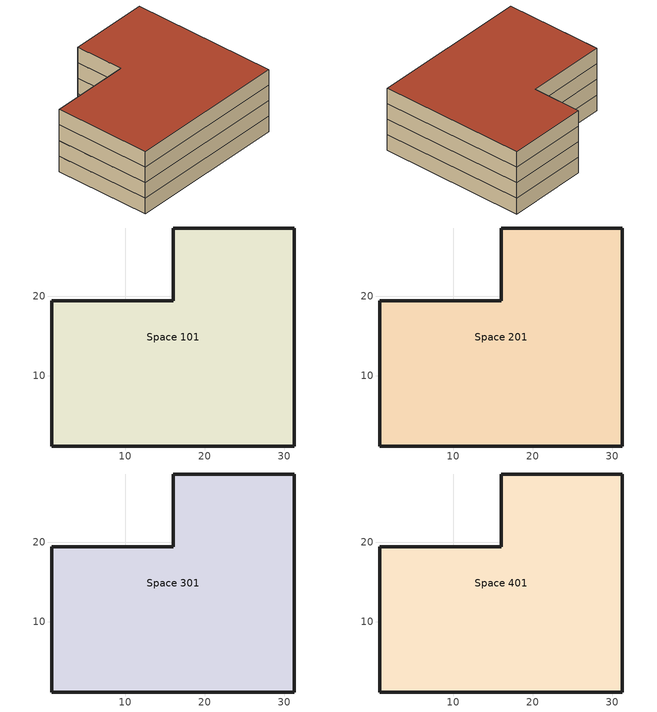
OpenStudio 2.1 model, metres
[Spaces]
Space 101
 floor ground: 31.23,28.61 31.23,1.18 0.75,1.18 0.75,19.46 15.99,19.46 15.99,28.61 z0
 wall outside: 15.99,19.46 0.75,19.46 0.75,1.18 31.23,1.18 31.23,28.61 15.99,28.61 15.99,19.46 z0:3.05
Space 201
 floor to Space 101: 31.23,28.61 31.23,1.18 0.75,1.18 0.75,19.46 15.99,19.46 15.99,28.61 z3.05
 wall outside: 15.99,19.46 0.75,19.46 0.75,1.18 31.23,1.18 31.23,28.61 15.99,28.61 15.99,19.46 z3.05:6.1
Space 301
 floor to Space 201: 31.23,28.61 31.23,1.18 0.75,1.18 0.75,19.46 15.99,19.46 15.99,28.61 z6.1
 wall outside: 15.99,19.46 0.75,19.46 0.75,1.18 31.23,1.18 31.23,28.61 15.99,28.61 15.99,19.46 z6.1:9.14
Space 401
 floor to Space 301: 31.23,28.61 31.23,1.18 0.75,1.18 0.75,19.46 15.99,19.46 15.99,28.61 z9.14
 wall outside: 15.99,19.46 0.75,19.46 0.75,1.18 31.23,1.18 31.23,28.61 15.99,28.61 15.99,19.46 z9.14:12.19
 roof outside: 31.23,1.18 31.23,28.61 15.99,28.61 15.99,19.46 0.75,19.46 0.75,1.18 z12.19
[Building]
Building 1: Space Type=Parking Garage Test; Default Construction Set=189.1-2009 - CZ5 - Office; Standards Building Type=ParkingGarage
[Site]
Site 1
[ClimateZones]
Climate Zone Institution Name 1=ASHRAE; Climate Zone Document Name 1=ANSI/ASHRAE Standard 169; Climate Zone Document Year 1=2006; Climate Zone Value 1=5B; Climate Zone Institution Name 2=CEC; Climate Zone Document Name 2=California Climate Zone Descriptions; Climate Zone Document Year 2=1995
[DefaultConstructionSet]
189.1-2009 - CZ5 - Office: Default Exterior Surface Constructions=Default Surface Constructions 13; Default Interior Surface Constructions=Default Surface Constructions 14; Default Ground Contact Surface Constructions=Default Surface Constructions 15; Default Exterior SubSurface Constructions=Default Sub Surface Constructions 9; Default Interior SubSurface Constructions=Default Sub Surface Constructions 10; Interior Partition Construction=Interior Partition
[DefaultSurfaceConstructions]
Name | Floor Construction | Wall Construction | Roof Ceiling Construction
Default Surface Constructions 13 | ExtSlabCarpet 4in ClimateZone 1-8 | ASHRAE 189.1-2009 ExtWall Mass ClimateZone 5 | ASHRAE 189.1-2009 ExtRoof IEAD ClimateZone 2-5
Default Surface Constructions 14 | Interior Floor | Interior Wall | Interior Ceiling
Default Surface Constructions 15 | ExtSlabCarpet 4in ClimateZone 1-8 | ExtSlabCarpet 4in ClimateZone 1-8 | ExtSlabCarpet 4in ClimateZone 1-8
[Construction]
ExtSlabCarpet 4in ClimateZone 1-8: MAT-CC05 4 HW CONCRETE, CP02 CARPET PAD
Interior Floor: F16 Acoustic tile, F05 Ceiling air space resistance, M11 100mm lightweight concrete
Interior Wall: G01a 19mm gypsum board, F04 Wall air space resistance, G01a 19mm gypsum board
Interior Ceiling: M11 100mm lightweight concrete, F05 Ceiling air space resistance, F16 Acoustic tile
Exterior Door: F08 Metal surface, I01 25mm insulation board
Interior Window: Clear 3mm
Interior Door; Interior Partition: G05 25mm wood
ASHRAE 189.1-2009 ExtRoof IEAD ClimateZone 2-5: Roof Membrane, Roof Insulation [21], Metal Decking
ASHRAE 189.1-2009 ExtWindow ClimateZone 4-5: Theoretical Glass [207]
ASHRAE 189.1-2009 ExtWall Mass ClimateZone 5: 1IN Stucco, 8IN Concrete HW, Wall Insulation [40], 1/2IN Gypsum
[Material] Thermal Absorptance=0.9
Name | Roughness | Thickness {m} | Conductivity {W/m-K} | Density {kg/m3} | Specific Heat {J/kg-K} | Solar Absorptance | Visible Absorptance
MAT-CC05 4 HW CONCRETE | Rough | 0.1016 | 1.311 | 2240 | 836.8 | 0.85 | 0.85
1IN Stucco | Smooth | 0.0253 | 0.6918 | 1858 | 837 | 0.92 | 0.92
8IN Concrete HW | MediumRough | 0.2033 | 1.7296 | 2243 | 837 | 0.65 | 0.65
1/2IN Gypsum | Smooth | 0.0127 | 0.16 | 784.9 | 830 | 0.4 | 0.4
Roof Membrane | VeryRough | 0.0095 | 0.16 | 1121.29 | 1460 | 0.7 | 0.7
Metal Decking | MediumSmooth | 0.0015 | 45.006 | 7680 | 418.4 | 0.6 | 0.6
F16 Acoustic tile | MediumSmooth | 0.0191 | 0.06 | 368 | 590 | 0.3 | 0.3
M11 100mm lightweight concrete | MediumRough | 0.1016 | 0.53 | 1280 | 840 | 0.5 | 0.5
G01a 19mm gypsum board | MediumSmooth | 0.019 | 0.16 | 800 | 1090 | 0.4 | 0.4
F08 Metal surface | Smooth | 0.0008 | 45.28 | 7824 | 500 | 0.7 | 0.7
I01 25mm insulation board | MediumRough | 0.0254 | 0.03 | 43 | 1210 | 0.6 | 0.6
G05 25mm wood | MediumSmooth | 0.0254 | 0.15 | 608 | 1630 | 0.5 | 0.5
Roof Insulation [21] | MediumRough | 0.2105 | 0.049 | 265 | 836.8 | 0.7 | 0.7
Wall Insulation [40] | MediumRough | 0.0794 | 0.0432 | 91 | 837 | 0.5 | 0.5
[Material:NoMass]
CP02 CARPET PAD: Roughness=Smooth; Thermal Resistance {m2-K/W}=0.1; Thermal Absorptance=0.9; Solar Absorptance=0.8; Visible Absorptance=0.8
[Material:AirGap]
Name | Thermal Resistance {m2-K/W}
F05 Ceiling air space resistance | 0.18
F04 Wall air space resistance | 0.15
[DefaultSubSurfaceConstructions]
Name | Fixed Window Construction | Operable Window Construction | Door Construction | Tubular Daylight Dome Construction | Tubular Daylight Diffuser Construction
Default Sub Surface Constructions 9 | ASHRAE 189.1-2009 ExtWindow ClimateZone 4-5 | ASHRAE 189.1-2009 ExtWindow ClimateZone 4-5 | Exterior Door | Interior Window | Interior Window
Default Sub Surface Constructions 10 | Interior Window | Interior Window | Interior Door
[WindowMaterial:Glazing] Optical Data Type=SpectralAverage; Thickness {m}=0.003; Back Side Solar Reflectance at Normal Incidence=0; Back Side Visible Reflectance at Normal Incidence=0; Infrared Transmittance at Normal Incidence=0; Dirt Correction Factor for Solar and Visible Transmittance=1; Solar Diffusing=No
Name | Solar Transmittance at Normal Incidence | Front Side Solar Reflectance at Normal Incidence | Visible Transmittance at Normal Incidence | Front Side Visible Reflectance at Normal Incidence | Front Side Infrared Hemispherical Emissivity | Back Side Infrared Hemispherical Emissivity | Conductivity {W/m-K}
Clear 3mm | 0.837 | 0.075 | 0.898 | 0.081 | 0.84 | 0.84 | 0.9
Theoretical Glass [207] | 0.3311 | 0.6189 | 0.44 | 0.51 | 0.9 | 0.9 | 0.0133
[WindowMaterial:Blind]
Window Material Blind 1: Slat Width {m}=0.025; Slat Separation {m}=0.01875; Front Side Slat Beam Solar Reflectance=0.5; Back Side Slat Beam Solar Reflectance=0.5; Front Side Slat Diffuse Solar Reflectance=0.5; Back Side Slat Diffuse Solar Reflectance=0.5; Slat Beam Visible Transmittance=0
[ShadingControl]
Shading Control 1: Shading Type=InteriorBlind; Shading Device Material=Window Material Blind 1
[BuildingStory] Nominal Floor to Floor Height {m}=3.048
Name | Nominal Z Coordinate {m}
Building Story 1 | 0
Building Story 2 | 3.048
Building Story 3 | 6.096
Building Story 4 | 9.144
[Space]
Name | Building Story
Space 101 | Building Story 1
Space 201 | Building Story 2
Space 301 | Building Story 3
Space 401 | Building Story 4
[SpaceType]
Parking Garage Test: Standards Building Type=ParkingGarage; Standards Space Type=WholeBuilding
[Exterior:Lights:Definition]
Exterior Lights Definition 1: Design Level {W}=0
[Exterior:Lights]
Garage Rooftop Parking: Exterior Lights Definition=Exterior Lights Definition 1; Schedule=Always On Discrete; Control Option=AstronomicalClock; Multiplier=10000
[Schedule:Constant]
Always On Discrete: Value=1
